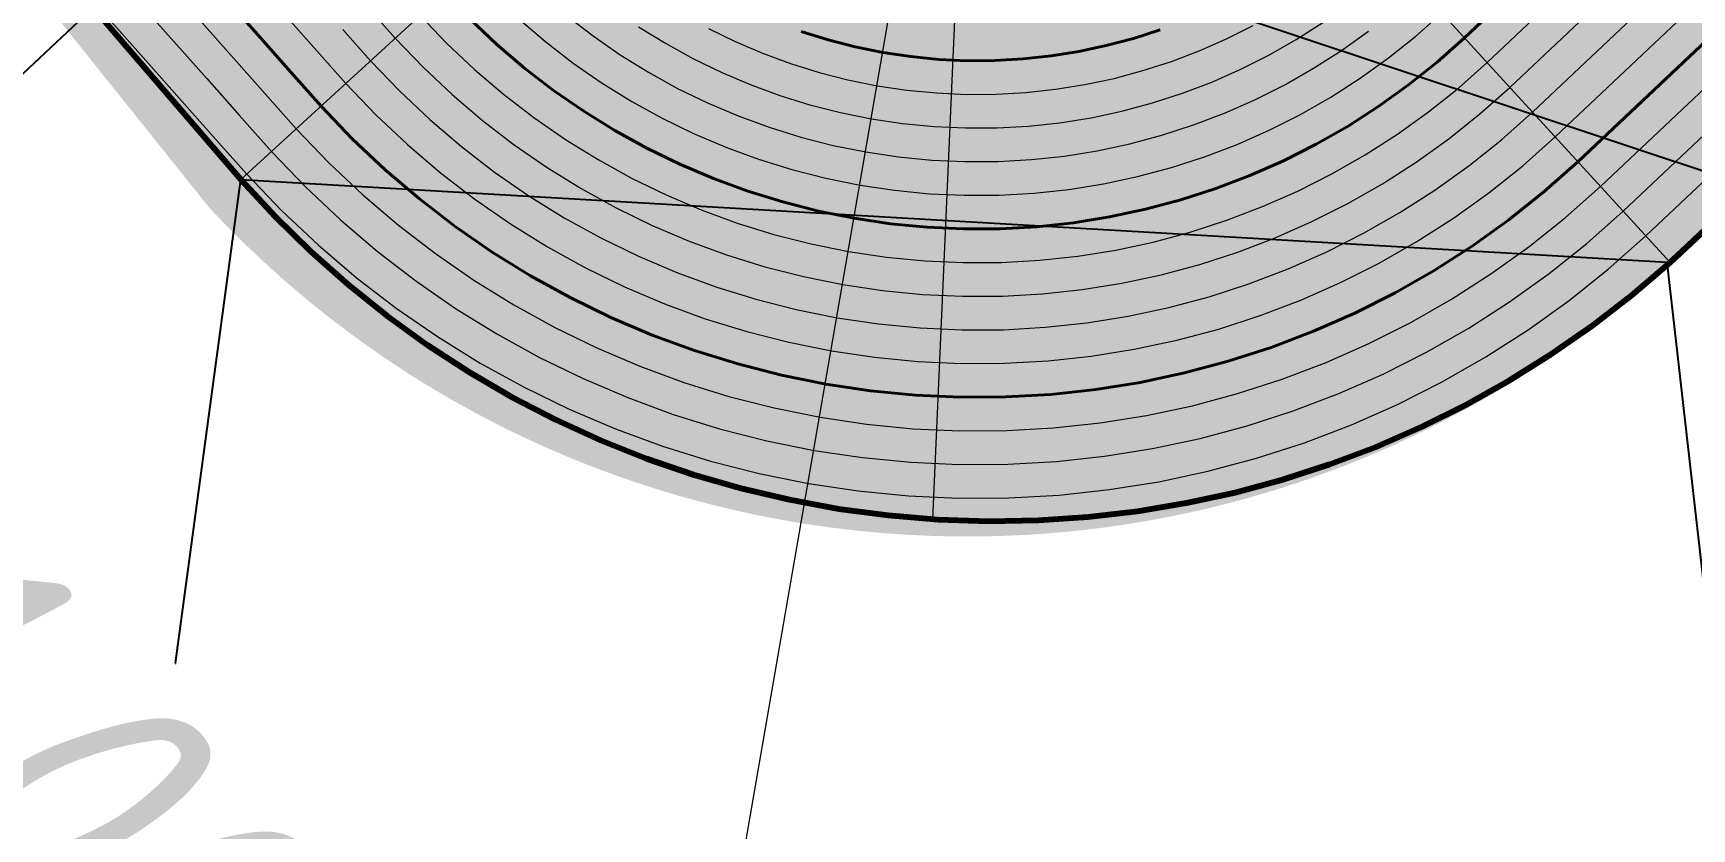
# Model space of a CAD drawing. Header units: metres. Extents: x 2306714 to 2308412, y 453204 to 454783.
# Drawn here: x 2307979.15 to 2307986.56, y 454385.96 to 454389.51 of the extents above; entities that cross this region are included whole.
import ezdxf

# ---------------------------------------------------------------- set-up
doc = ezdxf.new("R2010")
doc.units = ezdxf.units.M
doc.linetypes.add('ACAD_ISO02W100', pattern=[15, 12, -3])
for name, color, linetype, lineweight in [('280_ПОР_Откосы планировки', 250, 'Continuous', 20), ('ГП_АД том 3.2.6', 250, 'Continuous', 40), ('ГП_ВП', 1, 'Continuous', 40), ('ГП_Границы ЗУ', 1, 'Continuous', 50)]:
    doc.layers.add(name, color=color, linetype=linetype, lineweight=lineweight)
for name, color, linetype in [('АД_серый', 250, 'Continuous'), ('ГП_ПЗМ', 7, 'Continuous'), ('ГП_Размеры проезд', 7, 'Continuous')]:
    doc.layers.add(name, color=color, linetype=linetype)
doc.styles.add('ASML', font='isocpeui.ttf')
doc.styles.add('Ck_rus', font='isocpeur.ttf', dxfattribs={"width": 0.8, "oblique": 15, "height": 2.5})
doc.dimstyles.new('ASML', dxfattribs={"dimtxt": 2.3, "dimasz": 1.5, "dimexe": 0.5, "dimexo": 0.5, "dimgap": 0.5, "dimtad": 1, "dimzin": 0, "dimdsep": 46, "dimtxsty": 'ASML', "dimblk": 'OBLIQUE', "dimcen": 0.09, "dimdle": 0.5, "dimadec": 0, "dimazin": 0, "dimtfac": 1, "dimtofl": 0, "dimtmove": 0, "dimatfit": 3, "dimldrblk": 'NONE', "dimfxl": 1, "dimtolj": 1, "dimtzin": 0, "dimarcsym": 0})
doc.dimstyles.new('Ck_Линейный р-р', dxfattribs={"dimscale": 0, "dimtxt": 2.5, "dimasz": 1, "dimexe": 0.5, "dimexo": 0.5, "dimtad": 1, "dimzin": 1, "dimtxsty": 'Ck_rus', "dimblk": 'OBLIQUE', "dimcen": 0, "dimdle": 0.1, "dimadec": 0, "dimazin": 0, "dimtfac": 1, "dimtofl": 0, "dimtmove": 1, "dimatfit": 3, "dimfxl": 1, "dimarcsym": 0})

# ---------------------------------------------------------------- blocks, each defined once
blk = doc.blocks.new('АД 3.2.6')
at = {"layer": 'АД_серый'}
h = blk.add_hatch(dxfattribs=at)
h.set_pattern_fill('ANSI37', color=256, scale=0.25)
h.set_pattern_definition([(45, (-2306965.9422, -453205.9558), (-0.56126600757, 0.56126600757), []), (135, (-2306965.9422, -453205.9558), (-0.56126600757, -0.56126600757), [])])
edge = h.paths.add_edge_path()
edge.add_line((1053.9319, 1206.0854), (1054.0254, 1208.2048))
edge.add_line((1054.0254, 1208.2048), (1018.622, 1175.7919))
edge.add_line((1018.622, 1175.7919), (966.9921, 1128.523))
edge.add_line((966.9921, 1128.523), (878.4835, 1047.4907))
edge.add_line((878.4835, 1047.4907), (841.605, 1013.7272))
edge.add_line((841.605, 1013.7272), (814.3149, 988.7422))
edge.add_line((814.3149, 988.7422), (777.4363, 954.9787))
edge.add_line((777.4363, 954.9787), (740.5578, 921.2153))
edge.add_line((740.5578, 921.2153), (666.8007, 853.6883))
edge.add_line((666.8007, 853.6883), (629.9221, 819.9248))
edge.add_line((629.9221, 819.9248), (593.0436, 786.1613))
edge.add_line((593.0436, 786.1613), (556.165, 752.3978))
edge.add_line((556.165, 752.3978), (292.4178, 510.9289))
edge.add_line((292.4178, 510.9289), (59.0612, 297.2835))
edge.add_arc((479.2476, -161.67), 622.25, 132.475091, 141.1317968)
edge.add_line((-5.2309, 228.8112), (-27.9582, 200.6129))
edge.add_arc((-516.719, 594.5456), 627.75, 312.4752307, 321.1317966, ccw=False)
edge.add_line((-92.8174, 131.5364), (-212.2347, 22.2055))
edge.add_line((-212.2347, 22.2055), (-211.2218, 21.0992))
edge.add_line((-211.2218, 21.0992), (-91.8045, 130.43))
edge.add_arc((-516.719, 594.5456), 629.25, 312.4752307, 321.1317966)
edge.add_line((-26.7903, 199.6716), (-4.063, 227.8699))
edge.add_arc((479.2476, -161.67), 620.75, 132.475091, 141.1317968, ccw=False)
edge.add_line((60.0741, 296.1771), (293.446, 509.8366))
edge.add_line((293.446, 509.8366), (557.178, 751.2915))
edge.add_line((557.178, 751.2915), (594.0565, 785.0549))
edge.add_line((594.0565, 785.0549), (630.9351, 818.8184))
edge.add_line((630.9351, 818.8184), (667.8136, 852.5819))
edge.add_line((667.8136, 852.5819), (741.5707, 920.1089))
edge.add_line((741.5707, 920.1089), (778.4493, 953.8723))
edge.add_line((778.4493, 953.8723), (815.3278, 987.6358))
edge.add_line((815.3278, 987.6358), (842.6179, 1012.6208))
edge.add_line((842.6179, 1012.6208), (879.4965, 1046.3843))
edge.add_line((879.4965, 1046.3843), (968.005, 1127.4166))
edge.add_line((968.005, 1127.4166), (1019.635, 1174.6855))
edge.add_line((1019.635, 1174.6855), (1053.9319, 1206.0854))
at = {"layer": 'АД_серый', "linetype": 'Continuous', "flags": 128}
blk.add_lwpolyline([(989.1781, 1138.3505), (1003.1968, 1152.6562), (1021.4386, 1169.7536), (1022.3251, 1170.5773), (1039.7028, 1186.8266), (1053.0343, 1199.1728), (1057.623, 1197.9831), (1061.5821, 1199.951), (1068.9041, 1206.7623), (1079.1253, 1216.3306), (1082.4024, 1221.2742), (1081.2813, 1225.5188), (1087.2681, 1231.1308), (1112.9733, 1254.8851)], dxfattribs=at)
blk = doc.blocks.new('_Oblique')
at = {"color": 0, "linetype": 'ByBlock', "lineweight": -2}
blk.add_line((-0.5, -0.5), (0.5, 0.5), dxfattribs=at)
blk = doc.blocks.new('*D51')
at = {"layer": 'ГП_Размеры проезд', "color": 0, "lineweight": -2, "transparency": 16777216}
for p, q in [((2307983.0185, 454394.8856), (2307979.7708, 454391.9166)), ((2307983.6932, 454394.1475), (2307980.4455, 454391.1785)), ((2307979.9215, 454392.1222), (2307980.6637, 454391.3103)), ((2307980.2926, 454391.7162), (2307976.9909, 454386.5715)), ((2307976.9909, 454386.5715), (2307979.2748, 454384.0732))]:
    blk.add_line(p, q, dxfattribs=at)
at = {"layer": 'ГП_Размеры проезд', "color": 0, "lineweight": -2, "transparency": 16777216, "xscale": 0.5, "yscale": 0.5, "zscale": 0.5}
for p, rotation in [((2307979.9553, 454392.0853), 132.4330135459893), ((2307980.63, 454391.3472), 312.4330135459894)]:
    blk.add_blockref('_Oblique', p, dxfattribs=dict(at, rotation=rotation))
at = {"layer": 'ГП_Размеры проезд', "color": 0, "lineweight": 30, "transparency": 16777216, "insert": (2307979.0554, 454386.1658), "char_height": 1.25, "attachment_point": 5, "rotation": 312.43301, "style": 'Ck_rus', "bg_fill": 3, "box_fill_scale": 1.1, "bg_fill_color": 9, "bg_fill_true_color": 13158600, "bg_fill_transparency": 0}
blk.add_mtext('1,00', dxfattribs=at)
blk = doc.blocks.new('площ ноп 5этап')
at = {"layer": 'ГП_ПЗМ'}
h = blk.add_hatch(dxfattribs=at)
h.set_pattern_fill('ANSI31', color=1, angle=5156.62016, style=0)
h.set_pattern_definition([(161.62015618, (-2307928.5274, -454355.401), (-1.001125794, -3.013033711), [])])
h.paths.add_polyline_path([(73.4435, 60.8217), (79.7163, 60.8217), (76.7661, 63.8636)])
h.paths.add_polyline_path([(70.8581, 45.1944), (76.9251, 50.8217), (70.8581, 50.8217)])
h.paths.add_polyline_path([(66.1937, 40.8217), (60.8581, 35.8226), (60.8581, 40.8217)])
h.paths.add_polyline_path([(50.65, 34.5056), (48.0289, 37.554), (50.8581, 40.1441), (50.8581, 34.2636)])
h.paths.add_polyline_path([(59.1453, 43.7455), (55.9517, 40.8217), (60.8581, 40.8217), (66.2, 40.8217), (70.8581, 45.1944), (70.8581, 50.8217), (62.1545, 50.8217), (63.4731, 49.3847), (64.5056, 50.3301), (65.6536, 49.0763), (64.621, 48.1309), (63.4731, 49.3847), (61.7324, 50.7775), (50.8581, 40.8217), (53.6075, 40.8217), (53.0293, 41.4543), (57.4989, 45.5438)])
h.paths.add_polyline_path([(51.5517, 33.4569), (50.8581, 34.2636), (50.8581, 40.1441), (51.1955, 40.4531), (50.8581, 40.8217), (53.6075, 40.8217), (54.6756, 39.6534), (55.9517, 40.8217), (60.8581, 40.8217), (60.8581, 35.8226), (59.5181, 34.5672), (57.9266, 33.0882)])
h.paths.add_polyline_path([(70.8581, 50.8217), (70.8581, 53.8421), (74.5776, 57.248), (72.6191, 59.3868), (70.8581, 57.7745), (70.8581, 59.1323), (72.6803, 60.8006), (73.018, 60.4322), (73.4435, 60.8217), (79.7163, 60.8217), (80.5336, 59.979), (80.3071, 53.9513), (76.9251, 50.8217)])
h.paths.add_polyline_path([(70.8581, 57.7745), (70.8581, 59.1323), (61.7807, 50.8217), (70.8581, 50.8217), (70.8581, 53.8421), (68.3087, 51.5077), (66.3497, 53.647)])
h.paths.add_polyline_path([(65.6536, 49.0763), (64.621, 48.1309), (63.4731, 49.3847), (64.5056, 50.3301)], flags=16)
h.paths.add_polyline_path([(65.6536, 49.0763), (64.621, 48.1309), (63.4731, 49.3847), (64.5056, 50.3301)], flags=17)
blk.add_lwpolyline([(50.8581, 40.1441), (50.8581, 34.2636), (51.5517, 33.4569), (57.9266, 33.0882), (60.8581, 35.8123), (60.8581, 40.8217), (55.9517, 40.8217), (54.6756, 39.6534), (53.6075, 40.8217), (50.8581, 40.8217), (51.1955, 40.4531)], close=True, dxfattribs=at)
at = {"layer": 'ГП_ПЗМ', "flags": 128}
for points in [[(59.353, 23.6231), (53.9892, 23.6231), (53.9892, 25.6981), (53.9892, 21.5481), (53.9892, 23.6231), (50.221, 23.6231), (51.5517, 33.4569)], [(68.5995, 26.1088), (63.2375, 26.1088), (63.2375, 28.1838), (63.2375, 24.0338), (63.2375, 26.1088), (58.7213, 26.1088), (57.9266, 33.0882)]]:
    blk.add_lwpolyline(points, dxfattribs=at)
blk = doc.blocks.new('откос компрес 4')
at = {"layer": '280_ПОР_Откосы планировки'}
h = blk.add_hatch(dxfattribs=at)
h.set_pattern_fill('GRASS', color=110, scale=0.02, style=0)
h.set_pattern_definition([(90, (1297.12314, 992.31752), (-0.3592102448, 0.3592102448), [0.09525, -0.6231704896]), (45, (1297.12314, 992.3175), (-0.35921024484, 0.35921024484), [0.09525, -0.41275]), (135, (1297.12314, 992.3175), (-0.35921024484, -0.35921024484), [0.09525, -0.41275])])
edge = h.paths.add_edge_path()
edge.add_line((2307983.3699, 454391.8705), (2308005.9301, 454412.5247))
edge.add_line((2308005.9301, 454412.5247), (2308002.283, 454416.5083))
edge.add_line((2308002.283, 454416.5083), (2308005.2935, 454419.2645))
edge.add_line((2308005.2935, 454419.2645), (2308009.0615, 454415.3914))
edge.add_arc((2308005.9812, 454412.4833), 4.2362, -47.65711, 43.35333, ccw=False)
edge.add_line((2308008.8345, 454409.3522), (2307986.4663, 454388.4884))
edge.add_arc((2307983.3251, 454391.9037), 4.6402, 223.17077, 312.6057, ccw=False)
edge.add_line((2307979.9409, 454388.729), (2307976.5564, 454392.9549))
edge.add_line((2307976.5564, 454392.9549), (2307979.723, 454395.854))
edge.add_line((2307979.723, 454395.854), (2307983.3699, 454391.8705))
at = {"layer": '280_ПОР_Откосы планировки', "color": 0, "linetype": 'Continuous', "lineweight": 20}
for q in [(2307980.0791, 454388.8578, 143.6761), (2307983.1701, 454387.3413, 143.6351), (2307986.4663, 454388.4884, 143.5935)]:
    blk.add_line((2307983.3699, 454391.8705, 146.6505), q, dxfattribs=at)
blk.add_polyline3d([(2307979.1735, 454389.9172, 143.6938), (2307980.0791, 454388.8578, 143.6761), (2307980.2058, 454388.7199, 143.6739), (2307980.3381, 454388.5873, 143.6718), (2307980.4758, 454388.4604, 143.6696), (2307980.6187, 454388.3393, 143.6674), (2307980.7665, 454388.2242, 143.6652), (2307980.9189, 454388.1155, 143.6631), (2307981.0758, 454388.0131, 143.6609), (2307981.2367, 454387.9174, 143.6587), (2307981.4015, 454387.8284, 143.6565), (2307981.5699, 454387.7464, 143.6544), (2307981.7415, 454387.6715, 143.6522), (2307981.9161, 454387.6038, 143.65), (2307982.0934, 454387.5434, 143.6478), (2307982.273, 454387.4904, 143.6457), (2307982.4547, 454387.4449, 143.6435), (2307982.6381, 454387.4071, 143.6413), (2307982.823, 454387.3769, 143.6392), (2307983.0089, 454387.3544, 143.637), (2307983.1956, 454387.3397, 143.6348), (2307983.3827, 454387.3328, 143.6326), (2307983.57, 454387.3337, 143.6305), (2307983.7571, 454387.3424, 143.6283), (2307983.9437, 454387.3588, 143.6261), (2307984.1294, 454387.383, 143.6239), (2307984.3139, 454387.4149, 143.6218), (2307984.497, 454387.4545, 143.6196), (2307984.6782, 454387.5016, 143.6174), (2307984.8573, 454387.5563, 143.6152), (2307985.034, 454387.6183, 143.6131), (2307985.208, 454387.6877, 143.6109), (2307985.3789, 454387.7642, 143.6087), (2307985.5465, 454387.8478, 143.6066), (2307985.7105, 454387.9383, 143.6044), (2307985.8706, 454388.0355, 143.6022), (2307986.0264, 454388.1394, 143.6), (2307986.1778, 454388.2496, 143.5979), (2307986.3245, 454388.366, 143.5957), (2307986.4663, 454388.4884, 143.5935), (2307986.4663, 454388.4884, 143.5935), (2307988.579, 454390.4508, 143.5786)], dxfattribs=at)

msp = doc.modelspace()

# ---------------------------------------------------------------- linework, layer by layer
at = {"layer": 'ГП_ВП', "color": 1, "linetype": 'Continuous', "lineweight": 20, "flags": 128}
for points, elevation in [([(2307986.028, 454388.1422), (2307986.1047, 454388.1972), (2307986.2861, 454388.3418), (2307986.4597, 454388.4956), (2307988.5426, 454390.4607), (2307988.5573, 454390.4745), (2307990.0253, 454391.8596), (2307990.0381, 454391.8716), (2307991.5038, 454393.2545), (2307991.5189, 454393.2688), (2307992.9821, 454394.6493), (2307992.9997, 454394.6659), (2307994.4443, 454396.0288), (2307994.463, 454396.0464), (2307995.9063, 454397.4081)], 143.6), ([(2307980.88, 454389.591), (2307980.9984, 454389.4676), (2307981.1229, 454389.3503), (2307981.2531, 454389.2393), (2307981.3888, 454389.1351), (2307981.5296, 454389.0378), (2307981.6752, 454388.9477), (2307981.8251, 454388.8651), (2307981.9791, 454388.7901), (2307982.1367, 454388.7231), (2307982.2975, 454388.6641), (2307982.4611, 454388.6134), (2307982.6271, 454388.571), (2307982.7951, 454388.5371), (2307982.9646, 454388.5118), (2307983.1352, 454388.4952), (2307983.3065, 454388.4874), (2307983.4779, 454388.4882), (2307983.6491, 454388.4979), (2307983.8196, 454388.5163), (2307983.9889, 454388.5434), (2307984.1566, 454388.5791), (2307984.3222, 454388.6234), (2307984.4854, 454388.6761), (2307984.6455, 454388.7372), (2307984.8023, 454388.8063), (2307984.9553, 454388.8835), (2307985.1041, 454388.9684), (2307985.2483, 454389.0608), (2307985.3875, 454389.1605), (2307985.5213, 454389.2672), (2307985.6494, 454389.3807), (2307987.1861, 454390.8305)], 144.4), ([(2307980.5344, 454389.5285), (2307980.6588, 454389.3885), (2307980.7877, 454389.254), (2307980.9232, 454389.1263), (2307981.065, 454389.0055), (2307981.2128, 454388.892), (2307981.3661, 454388.786), (2307981.5246, 454388.6879), (2307981.6878, 454388.598), (2307981.8555, 454388.5164), (2307982.0271, 454388.4434), (2307982.2022, 454388.3792), (2307982.3803, 454388.3239), (2307982.5611, 454388.2778), (2307982.744, 454388.2409), (2307982.9286, 454388.2134), (2307983.1144, 454388.1953), (2307983.3008, 454388.1867), (2307983.4875, 454388.1876), (2307983.6739, 454388.1981), (2307983.8595, 454388.2182), (2307984.0439, 454388.2477), (2307984.2265, 454388.2866), (2307984.4069, 454388.3348), (2307984.5845, 454388.3922), (2307984.7589, 454388.4587), (2307984.9296, 454388.534), (2307985.0962, 454388.618), (2307985.2583, 454388.7105), (2307985.4153, 454388.8111), (2307985.5668, 454388.9197), (2307985.7125, 454389.0359), (2307985.852, 454389.1594), (2307987.5252, 454390.738)], 144.2), ([(2307980.6501, 454389.6241), (2307980.7694, 454389.4897), (2307980.8931, 454389.3608), (2307981.0231, 454389.2383), (2307981.1591, 454389.1224), (2307981.3008, 454389.0135), (2307981.4478, 454388.9119), (2307981.5999, 454388.8178), (2307981.7565, 454388.7315), (2307981.9173, 454388.6533), (2307982.0819, 454388.5832), (2307982.2498, 454388.5216), (2307982.4207, 454388.4686), (2307982.5941, 454388.4244), (2307982.7696, 454388.389), (2307982.9466, 454388.3626), (2307983.1248, 454388.3453), (2307983.3037, 454388.337), (2307983.4827, 454388.3379), (2307983.6615, 454388.348), (2307983.8396, 454388.3672), (2307984.0164, 454388.3955), (2307984.1915, 454388.4328), (2307984.3645, 454388.4791), (2307984.5349, 454388.5342), (2307984.7022, 454388.5979), (2307984.866, 454388.6702), (2307985.0258, 454388.7508), (2307985.1812, 454388.8394), (2307985.3318, 454388.936), (2307985.4772, 454389.0401), (2307985.6169, 454389.1516), (2307985.7507, 454389.27), (2307987.3556, 454390.7842)], 144.3), ([(2307980.2887, 454389.5792), (2307980.4187, 454389.4329), (2307980.5481, 454389.2872), (2307980.6823, 454389.1473), (2307980.8234, 454389.0143), (2307980.971, 454388.8886), (2307981.1247, 454388.7704), (2307981.2843, 454388.6601), (2307981.4493, 454388.5581), (2307981.6192, 454388.4644), (2307981.7937, 454388.3795), (2307981.9723, 454388.3035), (2307982.1545, 454388.2367), (2307982.3399, 454388.1792), (2307982.5281, 454388.1312), (2307982.7185, 454388.0928), (2307982.9106, 454388.0641), (2307983.1039, 454388.0453), (2307983.298, 454388.0364), (2307983.4923, 454388.0374), (2307983.6863, 454388.0483), (2307983.8795, 454388.0691), (2307984.0714, 454388.0998), (2307984.2615, 454388.1403), (2307984.4492, 454388.1905), (2307984.634, 454388.2503), (2307984.8156, 454388.3195), (2307984.9933, 454388.3979), (2307985.1667, 454388.4853), (2307985.3353, 454388.5815), (2307985.4987, 454388.6863), (2307985.6565, 454388.7993), (2307985.8081, 454388.9202), (2307985.9533, 454389.0488), (2307987.6948, 454390.6918)], 144.1), ([(2307979.9057, 454389.5587), (2307980.0471, 454389.3995), (2307980.1872, 454389.2418), (2307980.3269, 454389.0846), (2307980.4716, 454388.9337), (2307980.6237, 454388.7903), (2307980.7829, 454388.6547), (2307980.9487, 454388.5273), (2307981.1208, 454388.4084), (2307981.2986, 454388.2983), (2307981.4819, 454388.1973), (2307981.6701, 454388.1058), (2307981.8627, 454388.0238), (2307982.0592, 454387.9517), (2307982.2592, 454387.8897), (2307982.4621, 454387.8379), (2307982.6674, 454387.7965), (2307982.8746, 454387.7656), (2307983.0831, 454387.7453), (2307983.2924, 454387.7357), (2307983.5019, 454387.7368), (2307983.7111, 454387.7485), (2307983.9195, 454387.771), (2307984.1264, 454387.8041), (2307984.3314, 454387.8478), (2307984.5338, 454387.902), (2307984.7332, 454387.9664), (2307984.9289, 454388.041), (2307985.1206, 454388.1256), (2307985.3076, 454388.2198), (2307985.4895, 454388.3236), (2307985.6657, 454388.4366), (2307985.8358, 454388.5584), (2307985.9993, 454388.6889), (2307986.1558, 454388.8275), (2307988.0339, 454390.5994)], 143.9), ([(2307979.5, 454389.5637), (2307979.6538, 454389.3906), (2307979.8055, 454389.2198), (2307979.9558, 454389.0506), (2307980.1056, 454388.882), (2307980.2608, 454388.7202), (2307980.424, 454388.5663), (2307980.5947, 454388.4209), (2307980.7726, 454388.2842), (2307980.9572, 454388.1566), (2307981.148, 454388.0386), (2307981.3446, 454387.9303), (2307981.5465, 454387.832), (2307981.7531, 454387.7441), (2307981.9639, 454387.6668), (2307982.1784, 454387.6003), (2307982.3961, 454387.5447), (2307982.6163, 454387.5003), (2307982.8386, 454387.4671), (2307983.0622, 454387.4454), (2307983.2868, 454387.435), (2307983.5115, 454387.4362), (2307983.736, 454387.4488), (2307983.9595, 454387.4729), (2307984.1814, 454387.5085), (2307984.4013, 454387.5553), (2307984.6184, 454387.6134), (2307984.8323, 454387.6825), (2307985.0423, 454387.7625), (2307985.2479, 454387.8532), (2307985.4485, 454387.9544), (2307985.6436, 454388.0657), (2307985.8326, 454388.1869), (2307986.0151, 454388.3176), (2307986.1905, 454388.4575), (2307986.3584, 454388.6062), (2307988.3731, 454390.507)], 143.7), ([(2307979.6312, 454389.6419), (2307979.7798, 454389.4746), (2307979.9263, 454389.3097), (2307980.0715, 454389.1462), (2307980.2162, 454388.9833), (2307980.3662, 454388.8269), (2307980.5238, 454388.6783), (2307980.6888, 454388.5378), (2307980.8607, 454388.4058), (2307981.039, 454388.2825), (2307981.2233, 454388.1684), (2307981.4133, 454388.0638), (2307981.6083, 454387.9689), (2307981.8079, 454387.884), (2307982.0115, 454387.8093), (2307982.2188, 454387.745), (2307982.4291, 454387.6913), (2307982.6419, 454387.6484), (2307982.8566, 454387.6164), (2307983.0727, 454387.5953), (2307983.2896, 454387.5854), (2307983.5067, 454387.5865), (2307983.7236, 454387.5987), (2307983.9395, 454387.622), (2307984.1539, 454387.6563), (2307984.3663, 454387.7016), (2307984.5761, 454387.7577), (2307984.7827, 454387.8245), (2307984.9856, 454387.9018), (2307985.1842, 454387.9894), (2307985.378, 454388.0871), (2307985.5665, 454388.1947), (2307985.7491, 454388.3117), (2307985.9254, 454388.438), (2307986.0949, 454388.5732), (2307986.2571, 454388.7168), (2307988.2035, 454390.5532)], 143.8), ([(2307981.3226, 454389.5742), (2307981.4413, 454389.4731), (2307981.5649, 454389.3782), (2307981.6932, 454389.2895), (2307981.8258, 454389.2074), (2307981.9624, 454389.1322), (2307982.1027, 454389.0639), (2307982.2463, 454389.0028), (2307982.3928, 454388.9491), (2307982.5419, 454388.9028), (2307982.6931, 454388.8642), (2307982.8462, 454388.8334), (2307983.0006, 454388.8103), (2307983.1561, 454388.7952), (2307983.3121, 454388.788), (2307983.4683, 454388.7888), (2307983.6243, 454388.7976), (2307983.7796, 454388.8144), (2307983.9339, 454388.839), (2307984.0867, 454388.8716), (2307984.2376, 454388.912), (2307984.3862, 454388.96), (2307984.5322, 454389.0156), (2307984.675, 454389.0787), (2307984.8145, 454389.1489), (2307984.95, 454389.2263), (2307985.0814, 454389.3105), (2307985.2082, 454389.4014), (2307985.3301, 454389.4986), (2307985.4468, 454389.6019)], 144.6), ([(2307981.5353, 454389.5901), (2307981.6529, 454389.4997), (2307981.7749, 454389.4154), (2307981.9011, 454389.3373), (2307982.031, 454389.2657), (2307982.1645, 454389.2008), (2307982.3011, 454389.1427), (2307982.4404, 454389.0916), (2307982.5822, 454389.0476), (2307982.7261, 454389.0108), (2307982.8717, 454388.9815), (2307983.0186, 454388.9596), (2307983.1665, 454388.9452), (2307983.3149, 454388.9383), (2307983.4635, 454388.9391), (2307983.6119, 454388.9475), (2307983.7596, 454388.9634), (2307983.9064, 454388.9869), (2307984.0517, 454389.0179), (2307984.1953, 454389.0562), (2307984.3367, 454389.102), (2307984.4755, 454389.1549), (2307984.6114, 454389.2148), (2307984.744, 454389.2817), (2307984.873, 454389.3553), (2307984.9979, 454389.4354), (2307985.1186, 454389.5218)], 144.7), ([(2307981.8567, 454389.5413), (2307981.9764, 454389.4672), (2307982.0997, 454389.3993), (2307982.2263, 454389.3377), (2307982.3559, 454389.2825), (2307982.4881, 454389.234), (2307982.6226, 454389.1923), (2307982.7591, 454389.1575), (2307982.8973, 454389.1296), (2307983.0367, 454389.1088), (2307983.1769, 454389.0952), (2307983.3178, 454389.0887), (2307983.4587, 454389.0894), (2307983.5995, 454389.0973), (2307983.7397, 454389.1124), (2307983.8789, 454389.1347), (2307984.0168, 454389.1641), (2307984.153, 454389.2005), (2307984.2871, 454389.2439), (2307984.4188, 454389.2941), (2307984.5477, 454389.351), (2307984.6736, 454389.4144), (2307984.7959, 454389.4842), (2307984.9145, 454389.5602)], 144.8), ([(2307982.1683, 454389.5328), (2307982.2881, 454389.4745), (2307982.4107, 454389.4224), (2307982.5357, 454389.3765), (2307982.663, 454389.337), (2307982.7921, 454389.3041), (2307982.9228, 454389.2777), (2307983.0547, 454389.2581), (2307983.1874, 454389.2451), (2307983.3206, 454389.239), (2307983.4539, 454389.2397), (2307983.5871, 454389.2472), (2307983.7197, 454389.2615), (2307983.8514, 454389.2826), (2307983.9818, 454389.3104), (2307984.1106, 454389.3448), (2307984.2375, 454389.3858), (2307984.3621, 454389.4333), (2307984.4841, 454389.4871), (2307984.6031, 454389.5471)], 144.9)]:
    msp.add_lwpolyline(points, dxfattribs=dict(at, elevation=elevation))
at = {"layer": 'ГП_ВП', "color": 1, "linetype": 'Continuous', "lineweight": 40, "flags": 128}
for points, elevation in [([(2307981.1038, 454389.5744), (2307981.2228, 454389.4622), (2307981.3472, 454389.3562), (2307981.4769, 454389.2566), (2307981.6114, 454389.1636), (2307981.7505, 454389.0776), (2307981.8938, 454388.9986), (2307982.0409, 454388.927), (2307982.1915, 454388.863), (2307982.3451, 454388.8066), (2307982.5015, 454388.7581), (2307982.6601, 454388.7176), (2307982.8206, 454388.6852), (2307982.9826, 454388.6611), (2307983.1457, 454388.6452), (2307983.3093, 454388.6377), (2307983.4731, 454388.6385), (2307983.6367, 454388.6477), (2307983.7996, 454388.6653), (2307983.9614, 454388.6912), (2307984.1216, 454388.7253), (2307984.2799, 454388.7677), (2307984.4358, 454388.8181), (2307984.5889, 454388.8764), (2307984.7387, 454388.9425), (2307984.8849, 454389.0162), (2307985.0271, 454389.0973), (2307985.1649, 454389.1857), (2307985.2979, 454389.2809), (2307985.4257, 454389.3829), (2307985.5481, 454389.4913), (2307987.0165, 454390.8767)], 144.5), ([(2307980.0317, 454389.6427), (2307980.1679, 454389.4894), (2307980.3029, 454389.3373), (2307980.4375, 454389.1859), (2307980.5769, 454389.0405), (2307980.7235, 454388.9023), (2307980.8769, 454388.7716), (2307981.0367, 454388.6489), (2307981.2025, 454388.5343), (2307981.3739, 454388.4282), (2307981.5505, 454388.3309), (2307981.7319, 454388.2426), (2307981.9175, 454388.1637), (2307982.1069, 454388.0942), (2307982.2996, 454388.0344), (2307982.4951, 454387.9845), (2307982.6929, 454387.9446), (2307982.8926, 454387.9149), (2307983.0935, 454387.8953), (2307983.2952, 454387.886), (2307983.4971, 454387.8871), (2307983.6987, 454387.8984), (2307983.8995, 454387.9201), (2307984.0989, 454387.952), (2307984.2964, 454387.9941), (2307984.4915, 454388.0462), (2307984.6836, 454388.1083), (2307984.8723, 454388.1802), (2307985.0569, 454388.2617), (2307985.2371, 454388.3526), (2307985.4124, 454388.4526), (2307985.5822, 454388.5614), (2307985.7461, 454388.6789), (2307985.9037, 454388.8045), (2307986.0545, 454388.9381), (2307987.8643, 454390.6456)], 144), ([(2307982.5834, 454389.519), (2307982.7034, 454389.4818), (2307982.8251, 454389.4507), (2307982.9484, 454389.4258), (2307983.0727, 454389.4073), (2307983.1978, 454389.3951), (2307983.3234, 454389.3893), (2307983.4491, 454389.39), (2307983.5747, 454389.3971), (2307983.6997, 454389.4105), (2307983.8239, 454389.4304), (2307983.9469, 454389.4566), (2307984.0683, 454389.4891), (2307984.188, 454389.5278)], 145)]:
    msp.add_lwpolyline(points, dxfattribs=dict(at, elevation=elevation))
at = {"layer": 'ГП_Границы ЗУ', "color": 1, "linetype": 'ACAD_ISO02W100', "lineweight": 80, "elevation": 146.5915}
msp.add_lwpolyline([(2307980.1442, 454396.9182), (2307980.4822, 454396.549), (2307976.5564, 454392.9549), (2307980.0791, 454388.8578, 0.417513), (2307986.4663, 454388.4884), (2308008.8345, 454409.3522, 0.419388), (2308009.0615, 454415.3914), (2308005.2935, 454419.2645), (2308002.283, 454416.5083), (2308001.5455, 454415.8331), (2308001.2078, 454416.2016)], format="xyb", close=True, dxfattribs=at)

# ---------------------------------------------------------------- block references
msp.add_blockref('площ ноп 5этап', (2307928.5274, 454355.4009))
at = {"layer": 'ГП_АД том 3.2.6'}
msp.add_blockref('АД 3.2.6', (2306959.994, 453221.76), dxfattribs=at)

# ---------------------------------------------------------------- next in the draw order: dimensions: what is measured, and where the dimension line sits
at = {"layer": 'ГП_Размеры проезд', "lineweight": 30}
dim = msp.add_linear_dim(base=(2307980.63, 454391.3472), p1=(2307983.203, 454395.0543), p2=(2307983.8778, 454394.3162), angle=312.43301, dimstyle='Ck_Линейный р-р', override={"dimgap": 1, "dimtfill": 1}, dxfattribs=at)
dim.commit()
dim.dimension.update_dxf_attribs({"geometry": '*D51', "text_midpoint": (2307977.3282, 454386.2025), "dimtype": 161})

# ---------------------------------------------------------------- next in the draw order: block references
msp.add_blockref('откос компрес 4', (0, 0))

# ---------------------------------------------------------------- next in the draw order: leaders
at = {"layer": 'ГП_ВП', "color": 7, "linetype": 'Continuous', "lineweight": 20}
msp.add_leader([(2307983.3699, 454391.8705, 146.6505), (2307981.9718, 454383.8136, 146.6505), (2307979.2537, 454381.3626, 146.6505)], dimstyle='ASML', override={"dimscale": 1, "dimasz": 2.5, "dimclrd": 7, "dimldrblk": 'None', "dimlwd": 20}, dxfattribs=at)

doc.saveas('drawing.dxf')
